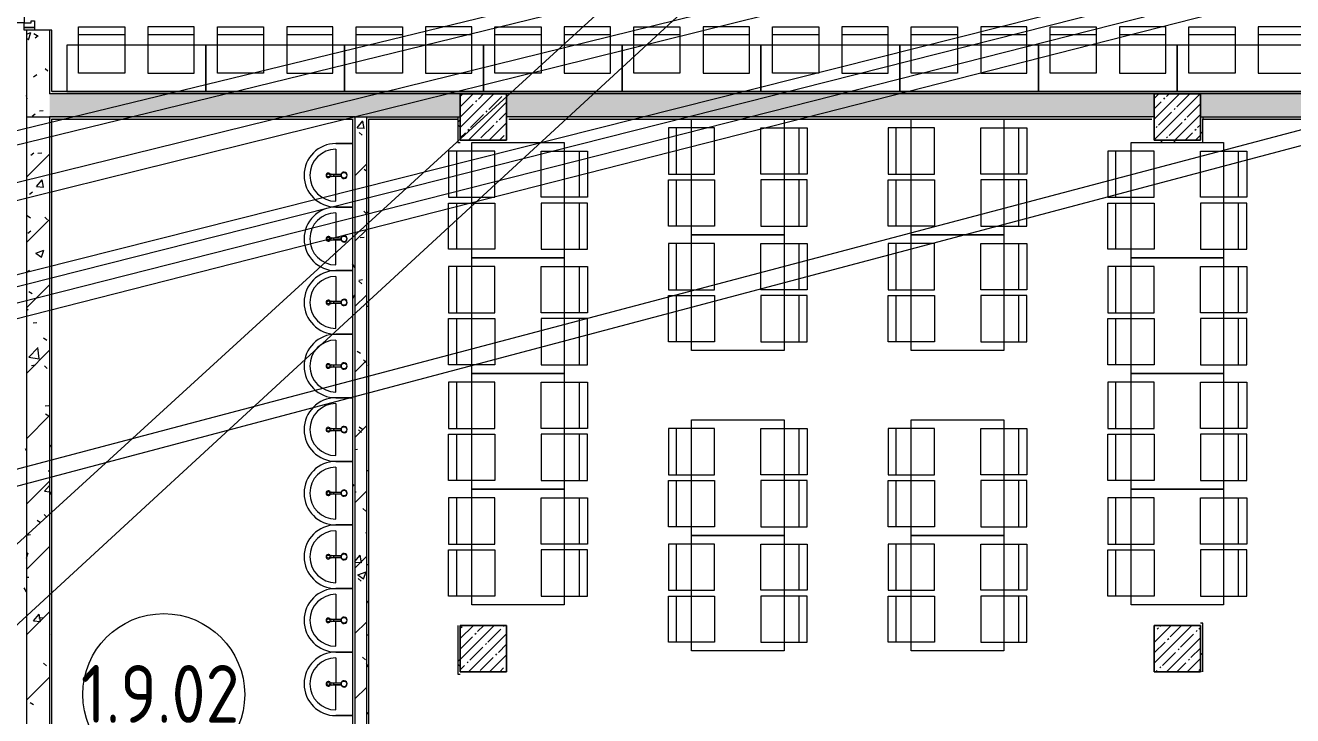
# Model space of a CAD drawing. Header units: millimetres. Extents: x -500089 to 1469082, y -290736 to 166440.
# Drawn here: x 1184494 to 1195451, y -60450 to -54478 of the extents above; entities that cross this region are included whole.
import ezdxf

# ---------------------------------------------------------------- set-up
doc = ezdxf.new("R2010")
doc.units = ezdxf.units.MM
for name, color, linetype, lineweight in [('Двери', 7, 'Continuous', 0), ('Линии', 7, 'Continuous', 0), ('Марки помещений', 7, 'Continuous', 0), ('Несущие колонны', 7, 'Continuous', 0), ('Сантехника', 7, 'Continuous', 0), ('Стены несущие', 7, 'Continuous', 0), ('Стены отделка', 7, 'Continuous', 0), ('Стены штриховка', 7, 'Continuous', 0), ('экспертиза ДУ пояснения', 6, 'Continuous', 0)]:
    doc.layers.add(name, color=color, linetype=linetype, lineweight=lineweight)
doc.styles.add('GOST Common_1', font='', dxfattribs={"width": 0.9, "height": 700})
doc.styles.get('GOST Common_1').set_extended_font_data('GOST Common')
pattern_1 = [(0, (1111853.59, -73570.49), (812.8, 203.2), [67.056, -542.544, 67.056, -542.544, -3251.2]), (0, (1111853.59, -73570.49), (812.8, 203.2), [-1219.2, 67.056, -1152.144, 67.056, -542.544, -1422.4]), (0, (1111853.59, -73570.49), (812.8, 203.2), [-3048, 67.056, -339.344, 67.056, -948.944]), (120, (1112158.39, -73468.89), (-582.37636, 602.30545), [67.056, -542.544, 67.056, -542.544, -3251.2]), (120, (1112158.39, -73468.89), (-582.37636, 602.30545), [-1219.2, 67.056, -1152.144, 67.056, -542.544, -1422.4]), (120, (1112158.39, -73468.89), (-582.37636, 602.30545), [-3048, 67.056, -339.344, 67.056, -948.944]), (240, (1112259.99, -73062.49), (-230.42364, -805.50545), [67.056, -542.544, 67.056, -542.544, -3251.2]), (240, (1112259.99, -73062.49), (-230.42364, -805.50545), [-1219.2, 67.056, -1152.144, 67.056, -542.544, -1422.4]), (240, (1112259.99, -73062.49), (-230.42364, -805.50545), [-3048, 67.056, -339.344, 67.056, -948.944])]
pattern_2 = [(45, (1111853.6, -73570.5), (-282.8427, 282.8427), [])]
pattern_3 = [(50, (1111853.6, -73570.5), (728.7365, -63.7558), [76.2, -838.2]), (355, (1111853.6, -73570.5), (-140.9716, 764.2276), [60.96, -670.56]), (100.451, (1111914.3, -73575.8), (587.77, 700.4668), [64.76, -712.36]), (46.184, (1111853.6, -73367.3), (1084.316, -168.171), [114.3, -1257.3]), (96.636, (1111943.9, -73381.3), (949.61, 989.71), [97.14, -1068.54]), (351.184, (1111853.6, -73367.3), (949.62, 989.701), [91.44, -1005.84]), (21, (1111955.2, -73418.1), (606.458, -409.0606), [76.2, -838.2]), (326, (1111955.2, -73418.1), (247.2083, 736.753), [60.96, -670.56]), (71.451, (1112005.7, -73452.2), (853.6683, 327.6855), [64.76, -712.36]), (37.5, (1111853.59, -73570.5), (12.3547, 338.2201), [33.528, -628.904, 33.528, -647.192, -673.1]), (37.5, (1111853.59, -73570.5), (12.3547, 338.2201), [-1343.152, 33.528, -639.572]), (7.5, (1111853.6, -73570.5), (267.2789, 400.7221), [33.528, -354.584, 33.528, -613.664, -256.54]), (7.5, (1111853.6, -73570.5), (267.2789, 400.7221), [-1035.304, 33.528, -223.012]), (327.5, (1111627.02, -73570.5), (542.3633, -22.91534), [33.528, -220.472, 33.528, -758.952, -1051.56]), (327.5, (1111627.02, -73570.5), (542.3633, -22.91534), [-1046.48, 33.528, -1018.032]), (317.5, (1111525.4, -73570.5), (592.517, 101.7071), [33.528, -296.672, 33.528, -492.76, -746.76]), (317.5, (1111525.4, -73570.5), (592.517, 101.7071), [-856.488, 33.528, -713.232])]
pattern_4 = [(45, (1111853.59, -73570.49), (-89.80256, 89.80256), []), (45, (1111943.39, -73570.49), (-89.80256, 89.80256), [158.75, -31.75, 13.411, -18.339])]
pattern_5 = [(45, (1111853.6, -73570.5), (-212.132, 212.132), []), (135, (1111853.6, -73570.5), (-212.132, -212.132), [])]

# ---------------------------------------------------------------- blocks, each defined once
blk = doc.blocks.new('ASVP_ДверьПротивопожарнаяСтальная_2 полотна - EI30 1320х2000h_полотна_ Г Л _1200 в чистоте_-4225090-З Этаж 01')
at = {"layer": 'Двери', "lineweight": 18}
for p, q in [((660, 1020), (600, 1020)), ((600, 1020), (600, 120)), ((660, 120), (660, 1020)), ((-660, 540), (-600, 540)), ((-660, 120), (-660, 540)), ((-600, 540), (-600, 120)), ((-725, 120), (-700, 120)), ((-725, 30), (-725, 120)), ((-700, 120), (-660, 120)), ((-700, 30), (-700, 120)), ((-700, 120), (-700, 30)), ((-600, 120), (-660, 120)), ((-660, 120), (-660, 60)), ((600, 120), (660, 120)), ((700, 120), (660, 120)), ((660, 120), (660, 60)), ((700, 30), (700, 120)), ((725, 120), (700, 120)), ((700, 120), (700, 30)), ((725, 30), (725, 120)), ((-700, 30), (-725, 30)), ((-644, 30), (-700, 30)), ((-660, 60), (-644, 60)), ((-644, 60), (-644, 30)), ((660, 60), (644, 60)), ((644, 60), (644, 30)), ((644, 30), (700, 30)), ((700, 30), (725, 30))]:
    blk.add_line(p, q, dxfattribs=at)
at = {"layer": 'Двери'}
for centre, radius, start, end in [((660, 120), 900, 90, 180), ((-660, 120), 420, 360, 90)]:
    blk.add_arc(centre, radius, start, end, dxfattribs=at)
blk = doc.blocks.new('ASVP_2D_Раковина - Раковина 550х420-3413900-З Этаж 01')
at = {"layer": 'Сантехника'}
for p, q in [((-119, 171), (-119, 252)), ((-115, 236), (-115, 170)), ((-103, 236), (-115, 236)), ((-103, 170), (-103, 236)), ((-99, 252), (-99, 171)), ((-384, 215), (-384, 70)), ((-384, 70), (-384, 215)), ((-334, 215), (-119, 215)), ((116, 215), (-99, 215)), ((166, 70), (166, 215)), ((166, 215), (166, 70))]:
    blk.add_line(p, q, dxfattribs=at)
for centre, radius in [((-109, 280), 13.3), ((-109, 145), 24.5)]:
    blk.add_circle(centre, radius, dxfattribs=at)
for centre, radius, start, end in [((-109, 215), 275, 360, 180), ((-109, 215), 275, 360, 180), ((-109, 215), 225, 0, 180), ((-109, 280), 20, 284.1438, 255.8562), ((-109, 252), 10, 0, 180), ((-109, 145), 27.5, 102.6043, 77.3977), ((-109, 145), 25.3, 76.2933, 103.7089)]:
    blk.add_arc(centre, radius, start, end, dxfattribs=at)
blk = doc.blocks.new('ADSK_КолоннаЖБ_Прямоугольная - 400x400 мм-3673746-З Этаж 01')
at = {"layer": 'Несущие колонны', "lineweight": 18}
for p, q in [((-200, 200), (200, 200)), ((-200, -200), (-200, 200)), ((200, 200), (200, -200)), ((200, -200), (-200, -200))]:
    blk.add_line(p, q, dxfattribs=at)
blk = doc.blocks.new('ADSK_КолоннаЖБ_Прямоугольная - 400x400 мм-V380-З Этаж 01')
at = {"layer": 'Несущие колонны'}
h = blk.add_hatch(dxfattribs=at)
h.set_pattern_fill('FP_168', color=256, style=0, pattern_type=2)
h.set_pattern_definition([(45, (-76600, -13700), (-89.80256, 89.80256), []), (45, (-76510.2, -13700), (-89.80256, 89.80256), [158.75, -31.75, 13.411, -18.339])])
h.paths.add_polyline_path([(200, -200), (200, 200), (-200, 200), (-200, -200)], flags=0)
at = {"layer": 'Несущие колонны', "lineweight": 18}
for p, q in [((-200, -200), (-200, 200)), ((-200, 200), (200, 200)), ((200, 200), (-200, 200)), ((-200, 200), (-200, -200)), ((200, 200), (200, -200)), ((200, -200), (200, 200)), ((200, -200), (-200, -200)), ((-200, -200), (200, -200))]:
    blk.add_line(p, q, dxfattribs=at)
blk = doc.blocks.new('ADSK_КолоннаЖБ_Прямоугольная - 400x400 мм-V381-З Этаж 01')
at = {"layer": 'Несущие колонны'}
h = blk.add_hatch(dxfattribs=at)
h.set_pattern_fill('FP_169', color=256, style=0, pattern_type=2)
h.set_pattern_definition([(45, (-82600, -13700), (-89.80256, 89.80256), []), (45, (-82510.2, -13700), (-89.80256, 89.80256), [158.75, -31.75, 13.411, -18.339])])
h.paths.add_polyline_path([(200, -200), (200, 200), (-200, 200), (-200, -200)], flags=0)
at = {"layer": 'Несущие колонны', "lineweight": 18}
for p, q in [((-200, -200), (-200, 200)), ((-200, 200), (200, 200)), ((200, 200), (-200, 200)), ((-200, 200), (-200, -200)), ((200, 200), (200, -200)), ((200, -200), (200, 200)), ((200, -200), (-200, -200)), ((-200, -200), (200, -200))]:
    blk.add_line(p, q, dxfattribs=at)
blk = doc.blocks.new('ASVP_Марка_Помещение_ОдноЗначение - Номер-684784-З Этаж 01')
at = {"layer": 'Марки помещений'}
blk.add_circle((0, 0), 3.5, dxfattribs=at)

msp = doc.modelspace()

# ---------------------------------------------------------------- hatches: boundary and pattern name
at = {"layer": 'Несущие колонны'}
h = msp.add_hatch(dxfattribs=at)
h.set_pattern_fill('FP_35', color=256, style=0, pattern_type=2)
h.set_pattern_definition(pattern_4)
h.paths.add_polyline_path([(1188253.585, -55470.488), (1188653.585, -55470.488), (1188653.585, -55070.488), (1188253.585, -55070.488), (1188253.585, -55290.488)], flags=0)
h = msp.add_hatch(dxfattribs=at)
h.set_pattern_fill('FP_35', color=256, style=0, pattern_type=2)
h.set_pattern_definition(pattern_4)
h.paths.add_polyline_path([(1194653.585, -55470.488), (1194653.585, -55070.488), (1194253.585, -55070.488), (1194253.585, -55470.488)], flags=0)
at = {"layer": 'Стены штриховка'}
h = msp.add_hatch(dxfattribs=at)
h.set_pattern_fill('FP_31', color=256, style=0, pattern_type=2)
h.set_pattern_definition(pattern_3)
h.paths.add_polyline_path([(1184703.585, -55270.488), (1184703.585, -54520.488), (1184503.585, -54520.488), (1184503.585, -55270.488)], flags=0)
h = msp.add_hatch(dxfattribs=at)
h.set_pattern_fill('FP_31', color=256, style=0, pattern_type=2)
h.set_pattern_definition(pattern_3)
h.paths.add_polyline_path([(1212723.585, -55270.488), (1217243.586, -55270.488), (1217243.586, -55070.488), (1212703.585, -55070.488), (1212703.585, -55270.488)], flags=0)
h.paths.add_polyline_path([(1221713.586, -55270.488), (1221913.586, -55270.488), (1221913.586, -55070.488), (1221593.586, -55070.488), (1221593.586, -55270.488)], flags=0)
h.paths.add_polyline_path([(1219066.31, -55270.488), (1220143.586, -55270.488), (1220143.586, -55070.488), (1218143.586, -55070.488), (1218143.586, -55270.488)], flags=0)
h.paths.add_polyline_path([(1205722.73, -55270.488), (1206253.585, -55270.488), (1206253.585, -55070.488), (1200653.585, -55070.488), (1200653.585, -55270.488), (1201274.871, -55270.488)], flags=0)
h.paths.add_polyline_path([(1194253.585, -55270.488), (1194253.585, -55070.488), (1188653.585, -55072.754), (1188653.585, -55270.488), (1194233.585, -55270.488)], flags=0)
h.paths.add_polyline_path([(1206673.585, -55270.488), (1212303.585, -55270.084), (1212303.585, -55070.488), (1206653.585, -55070.488), (1206653.585, -55270.488)], flags=0)
h.paths.add_polyline_path([(1184703.585, -55270.488), (1188253.585, -55269.968), (1188253.585, -55070.488), (1184703.585, -55070.488)], flags=0)
h.paths.add_polyline_path([(1197910.422, -55270.488), (1200253.585, -55270.488), (1200253.585, -55070.488), (1194653.585, -55071.327), (1194653.585, -55270.488), (1196827.011, -55270.488)], flags=0)
h = msp.add_hatch(dxfattribs=at)
h.set_pattern_fill('FP_174', color=256, style=0, pattern_type=2)
h.set_pattern_definition(pattern_1)
h.paths.add_polyline_path([(1217253.586, -55070.488), (1220143.586, -55070.488), (1220143.586, -55050.488), (1216553.586, -55050.488), (1216553.586, -55070.488), (1217243.586, -55070.488)], flags=0)
h.paths.add_polyline_path([(1221913.586, -55070.488), (1221933.586, -55070.488), (1221933.586, -55050.488), (1221593.586, -55050.488), (1221593.586, -55070.488), (1221713.586, -55070.488)], flags=0)
h.paths.add_polyline_path([(1216353.586, -55070.488), (1216353.586, -55050.488), (1184723.585, -55050.488), (1184723.585, -55070.488), (1216333.586, -55070.488)], flags=0)
h = msp.add_hatch(dxfattribs=at)
h.set_pattern_fill('FP_174', color=256, style=0, pattern_type=2)
h.set_pattern_definition(pattern_1)
h.paths.add_polyline_path([(1184503.585, -64820.488), (1184503.585, -55290.488), (1184483.585, -55290.488), (1184483.585, -64820.488)], flags=0)
h = msp.add_hatch(dxfattribs=at)
h.set_pattern_fill('FP_201', color=256, style=0, pattern_type=2)
h.set_pattern_definition(pattern_2)
h.paths.add_polyline_path([(1184703.585, -66470.488), (1184703.585, -66270.488), (1184503.585, -66270.488), (1184503.585, -66470.488)], flags=0)
h.paths.add_polyline_path([(1184503.585, -64820.488), (1184703.585, -64820.488), (1184703.585, -55270.488), (1184503.585, -55270.488), (1184503.585, -64688.555)], flags=0)
h = msp.add_hatch(dxfattribs=at)
h.set_pattern_fill('FP_31', color=256, style=0, pattern_type=2)
h.set_pattern_definition(pattern_3)
h.paths.add_polyline_path([(1184703.585, -66470.488), (1184703.585, -66270.488), (1184503.585, -66270.488), (1184503.585, -66470.488)], flags=0)
h.paths.add_polyline_path([(1184503.585, -64820.488), (1184703.585, -64820.488), (1184703.585, -55270.488), (1184503.585, -55270.488), (1184503.585, -64688.555)], flags=0)
h = msp.add_hatch(dxfattribs=at)
h.set_pattern_fill('FP_174', color=256, style=0, pattern_type=2)
h.set_pattern_definition(pattern_1)
h.paths.add_polyline_path([(1216842.38, -55290.488), (1220143.586, -55290.488), (1220143.586, -55270.488), (1212723.585, -55270.488), (1212725.585, -55290.488), (1216353.586, -55290.488)], flags=0)
h.paths.add_polyline_path([(1221713.586, -55290.488), (1221713.586, -55270.488), (1221593.586, -55270.488), (1221593.586, -55290.488), (1221693.586, -55290.488)], flags=0)
h.paths.add_polyline_path([(1206673.585, -55290.488), (1210273.586, -55290.488), (1210271.545, -55270.488), (1206673.585, -55270.488)], flags=0)
h.paths.add_polyline_path([(1205722.73, -55290.488), (1206233.585, -55290.488), (1206233.585, -55270.488), (1200673.585, -55270.488), (1200673.585, -55290.488), (1201274.871, -55290.488)], flags=0)
h.paths.add_polyline_path([(1211060.586, -55290.488), (1211173.586, -55290.488), (1211173.586, -55270.488), (1210373.586, -55270.488), (1210373.586, -55290.488), (1210393.586, -55290.488)], flags=0)
h.paths.add_polyline_path([(1211273.586, -55290.488), (1212283.585, -55290.488), (1212283.585, -55270.488), (1211273.586, -55270.488)], flags=0)
h.paths.add_polyline_path([(1194673.585, -55290.488), (1200233.585, -55290.488), (1200233.585, -55270.488), (1194673.585, -55270.488)], flags=0)
h.paths.add_polyline_path([(1194233.585, -55290.488), (1194233.585, -55270.488), (1188673.585, -55270.488), (1188675.585, -55290.488), (1192379.151, -55290.488)], flags=0)
h.paths.add_polyline_path([(1188233.585, -55290.488), (1188233.585, -55270.488), (1187443.585, -55270.488), (1187443.585, -55290.488), (1187931.291, -55290.488)], flags=0)
h.paths.add_polyline_path([(1187323.585, -55290.488), (1187343.585, -55290.488), (1187343.585, -55270.488), (1184703.585, -55270.488), (1184703.585, -55290.488), (1185707.361, -55290.488)], flags=0)
h = msp.add_hatch(dxfattribs=at)
h.set_pattern_fill('FP_174', color=256, style=0, pattern_type=2)
h.set_pattern_definition(pattern_1)
h.paths.add_polyline_path([(1184723.585, -66490.488), (1184723.585, -66470.488), (1184703.585, -66470.488), (1184703.585, -66490.488)], flags=0)
h.paths.add_polyline_path([(1184723.585, -66370.488), (1184723.585, -66270.488), (1184703.585, -66270.488), (1184703.585, -66370.488)], flags=0)
h.paths.add_polyline_path([(1184703.585, -64820.488), (1184723.585, -64820.488), (1184723.585, -55290.488), (1184703.585, -55290.488), (1184703.585, -64693.037)], flags=0)
h = msp.add_hatch(dxfattribs=at)
h.set_pattern_fill('FP_174', color=256, style=0, pattern_type=2)
h.set_pattern_definition(pattern_1)
h.paths.add_polyline_path([(1187323.585, -66370.488), (1187343.585, -66370.488), (1187343.585, -66270.488), (1187323.585, -66270.488), (1187323.585, -66350.488)], flags=0)
h.paths.add_polyline_path([(1187343.585, -64820.488), (1187343.585, -55290.488), (1187323.585, -55290.488), (1187323.585, -64820.488)], flags=0)
h = msp.add_hatch(dxfattribs=at)
h.set_pattern_fill('FP_201', color=256, style=0, pattern_type=2)
h.set_pattern_definition(pattern_2)
h.paths.add_polyline_path([(1187343.585, -66470.488), (1187443.585, -66470.488), (1187443.585, -66270.488), (1187343.585, -66270.488), (1187343.585, -66370.488)], flags=0)
h.paths.add_polyline_path([(1187443.585, -64820.488), (1187443.585, -55270.488), (1187343.585, -55270.488), (1187343.585, -64820.488), (1187413.585, -64820.488)], flags=0)
h = msp.add_hatch(dxfattribs=at)
h.set_pattern_fill('FP_31', color=256, style=0, pattern_type=2)
h.set_pattern_definition(pattern_3)
h.paths.add_polyline_path([(1187343.585, -66470.488), (1187443.585, -66470.488), (1187443.585, -66270.488), (1187343.585, -66270.488), (1187343.585, -66370.488)], flags=0)
h.paths.add_polyline_path([(1187443.585, -64820.488), (1187443.585, -55270.488), (1187343.585, -55270.488), (1187343.585, -64820.488), (1187413.585, -64820.488)], flags=0)
h = msp.add_hatch(dxfattribs=at)
h.set_pattern_fill('FP_174', color=256, style=0, pattern_type=2)
h.set_pattern_definition(pattern_1)
h.paths.add_polyline_path([(1187463.585, -66490.488), (1187463.585, -66270.488), (1187443.585, -66270.488), (1187443.585, -66490.488)], flags=0)
h.paths.add_polyline_path([(1187443.585, -64820.488), (1187463.585, -64820.488), (1187463.585, -55290.488), (1187443.585, -55290.488), (1187443.585, -64754.437)], flags=0)
h = msp.add_hatch(dxfattribs=at)
h.set_pattern_fill('FP_202', color=256, style=0, pattern_type=2)
h.set_pattern_definition(pattern_5)
h.paths.add_polyline_path([(1188253.585, -55490.488), (1188253.585, -55270.488), (1188233.585, -55270.488), (1188233.585, -55490.488)], flags=0)
h = msp.add_hatch(dxfattribs=at)
h.set_pattern_fill('FP_202', color=256, style=0, pattern_type=2)
h.set_pattern_definition(pattern_5)
h.paths.add_polyline_path([(1194653.585, -55470.488), (1194673.585, -55469.488), (1194673.585, -55270.488), (1194653.585, -55270.488), (1194653.585, -55290.488)], flags=0)
h = msp.add_hatch(dxfattribs=at)
h.set_pattern_fill('FP_202', color=256, style=0, pattern_type=2)
h.set_pattern_definition(pattern_5)
h.paths.add_polyline_path([(1194653.585, -55490.488), (1194673.585, -55490.488), (1194673.585, -55470.488), (1194253.585, -55470.488), (1194253.585, -55490.488)], flags=0)
h = msp.add_hatch(dxfattribs=at)
h.set_pattern_fill('FP_202', color=256, style=0, pattern_type=2)
h.set_pattern_definition(pattern_5)
h.paths.add_polyline_path([(1188233.585, -60090.488), (1188253.585, -60090.488), (1188253.585, -59670.488), (1188233.585, -59670.488)], flags=0)
h = msp.add_hatch(dxfattribs=at)
h.set_pattern_fill('FP_202', color=256, style=0, pattern_type=2)
h.set_pattern_definition(pattern_5)
h.paths.add_polyline_path([(1194653.585, -60070.488), (1194673.585, -60070.488), (1194673.585, -59650.488), (1194653.585, -59650.488), (1194653.585, -59670.488)], flags=0)

# ---------------------------------------------------------------- linework, layer by layer
at = {"layer": 'Линии'}
for p, q in [((1184953.585, -54490.488), (1185353.585, -54490.488)), ((1184953.585, -54890.488), (1184953.585, -54490.488)), ((1185353.585, -54560.028), (1184953.585, -54560.028)), ((1185353.585, -54490.488), (1185353.585, -54890.488)), ((1185553.585, -54490.488), (1185553.585, -54890.488)), ((1185953.585, -54490.488), (1185553.585, -54490.488)), ((1185953.585, -54560.028), (1185553.585, -54560.028)), ((1185953.585, -54890.488), (1185953.585, -54490.488)), ((1186153.585, -54490.488), (1186553.585, -54490.488)), ((1186153.585, -54890.488), (1186153.585, -54490.488)), ((1186553.585, -54560.028), (1186153.585, -54560.028)), ((1186553.585, -54490.488), (1186553.585, -54890.488)), ((1186753.585, -54490.488), (1186753.585, -54890.488)), ((1187153.585, -54490.488), (1186753.585, -54490.488)), ((1187153.585, -54560.028), (1186753.585, -54560.028)), ((1187153.585, -54890.488), (1187153.585, -54490.488)), ((1187353.585, -54490.488), (1187753.585, -54490.488)), ((1187353.585, -54890.488), (1187353.585, -54490.488)), ((1187753.585, -54560.028), (1187353.585, -54560.028)), ((1187753.585, -54490.488), (1187753.585, -54890.488)), ((1187953.585, -54490.488), (1187953.585, -54890.488)), ((1188353.585, -54490.488), (1187953.585, -54490.488)), ((1188353.585, -54560.028), (1187953.585, -54560.028)), ((1188353.585, -54890.488), (1188353.585, -54490.488)), ((1188553.585, -54490.488), (1188953.585, -54490.488)), ((1188553.585, -54890.488), (1188553.585, -54490.488)), ((1188953.585, -54560.028), (1188553.585, -54560.028)), ((1188953.585, -54490.488), (1188953.585, -54890.488)), ((1189153.585, -54490.488), (1189153.585, -54890.488)), ((1189553.585, -54490.488), (1189153.585, -54490.488)), ((1189553.585, -54560.028), (1189153.585, -54560.028)), ((1189553.585, -54890.488), (1189553.585, -54490.488)), ((1189753.585, -54490.488), (1190153.585, -54490.488)), ((1189753.585, -54890.488), (1189753.585, -54490.488)), ((1190153.585, -54560.028), (1189753.585, -54560.028)), ((1190153.585, -54490.488), (1190153.585, -54890.488)), ((1190353.585, -54490.488), (1190353.585, -54890.488)), ((1190753.585, -54490.488), (1190353.585, -54490.488)), ((1190753.585, -54560.028), (1190353.585, -54560.028)), ((1190753.585, -54890.488), (1190753.585, -54490.488)), ((1190953.585, -54490.488), (1191353.585, -54490.488)), ((1190953.585, -54890.488), (1190953.585, -54490.488)), ((1191353.585, -54560.028), (1190953.585, -54560.028)), ((1191353.585, -54490.488), (1191353.585, -54890.488)), ((1191553.585, -54490.488), (1191553.585, -54890.488)), ((1191953.585, -54490.488), (1191553.585, -54490.488)), ((1191953.585, -54560.028), (1191553.585, -54560.028)), ((1191953.585, -54890.488), (1191953.585, -54490.488)), ((1192153.585, -54490.488), (1192553.585, -54490.488)), ((1192153.585, -54890.488), (1192153.585, -54490.488)), ((1192553.585, -54560.028), (1192153.585, -54560.028)), ((1192553.585, -54490.488), (1192553.585, -54890.488)), ((1192753.585, -54490.488), (1192753.585, -54890.488)), ((1193153.585, -54490.488), (1192753.585, -54490.488)), ((1193153.585, -54560.028), (1192753.585, -54560.028)), ((1193153.585, -54890.488), (1193153.585, -54490.488)), ((1193353.585, -54490.488), (1193753.585, -54490.488)), ((1193353.585, -54890.488), (1193353.585, -54490.488)), ((1193753.585, -54560.028), (1193353.585, -54560.028)), ((1193753.585, -54490.488), (1193753.585, -54890.488)), ((1193953.585, -54490.488), (1193953.585, -54890.488)), ((1194353.585, -54490.488), (1193953.585, -54490.488)), ((1194353.585, -54560.028), (1193953.585, -54560.028)), ((1194353.585, -54890.488), (1194353.585, -54490.488)), ((1194553.585, -54490.488), (1194953.585, -54490.488)), ((1194553.585, -54890.488), (1194553.585, -54490.488)), ((1194953.585, -54560.028), (1194553.585, -54560.028)), ((1194953.585, -54490.488), (1194953.585, -54890.488)), ((1195153.585, -54490.488), (1195153.585, -54890.488)), ((1195553.585, -54490.488), (1195153.585, -54490.488)), ((1195553.585, -54560.028), (1195153.585, -54560.028)), ((1184853.585, -54650.488), (1184853.585, -55050.488)), ((1186053.585, -54650.488), (1184853.585, -54650.488)), ((1186053.585, -54650.488), (1186053.585, -55050.488)), ((1187253.585, -54650.488), (1186053.585, -54650.488)), ((1186053.585, -55050.488), (1186053.585, -54650.488)), ((1187253.585, -54650.488), (1187253.585, -55050.488)), ((1188453.585, -54650.488), (1187253.585, -54650.488)), ((1187253.585, -55050.488), (1187253.585, -54650.488)), ((1188453.585, -54650.488), (1188453.585, -55050.488)), ((1189653.585, -54650.488), (1188453.585, -54650.488)), ((1188453.585, -55050.488), (1188453.585, -54650.488)), ((1189653.585, -54650.488), (1189653.585, -55050.488)), ((1190853.585, -54650.488), (1189653.585, -54650.488)), ((1189653.585, -55050.488), (1189653.585, -54650.488)), ((1190853.585, -55050.488), (1190853.585, -54650.488)), ((1190853.585, -54650.488), (1190853.585, -55050.488)), ((1192053.585, -54650.488), (1190853.585, -54650.488)), ((1192053.585, -55050.488), (1192053.585, -54650.488)), ((1192053.585, -54650.488), (1192053.585, -55050.488)), ((1193253.585, -54650.488), (1192053.585, -54650.488)), ((1193253.585, -55050.488), (1193253.585, -54650.488)), ((1193253.585, -54650.488), (1193253.585, -55050.488)), ((1194453.585, -54650.488), (1193253.585, -54650.488)), ((1194453.585, -55050.488), (1194453.585, -54650.488)), ((1194453.585, -54650.488), (1194453.585, -55050.488)), ((1195653.585, -54650.488), (1194453.585, -54650.488)), ((1185353.585, -54890.488), (1184953.585, -54890.488)), ((1185553.585, -54890.488), (1185953.585, -54890.488)), ((1186553.585, -54890.488), (1186153.585, -54890.488)), ((1186753.585, -54890.488), (1187153.585, -54890.488)), ((1187753.585, -54890.488), (1187353.585, -54890.488)), ((1187953.585, -54890.488), (1188353.585, -54890.488)), ((1188953.585, -54890.488), (1188553.585, -54890.488)), ((1189153.585, -54890.488), (1189553.585, -54890.488)), ((1190153.585, -54890.488), (1189753.585, -54890.488)), ((1190353.585, -54890.488), (1190753.585, -54890.488)), ((1191353.585, -54890.488), (1190953.585, -54890.488)), ((1191553.585, -54890.488), (1191953.585, -54890.488)), ((1192553.585, -54890.488), (1192153.585, -54890.488)), ((1192753.585, -54890.488), (1193153.585, -54890.488)), ((1193753.585, -54890.488), (1193353.585, -54890.488)), ((1193953.585, -54890.488), (1194353.585, -54890.488)), ((1194953.585, -54890.488), (1194553.585, -54890.488)), ((1195153.585, -54890.488), (1195553.585, -54890.488)), ((1184853.585, -55050.488), (1186053.585, -55050.488)), ((1186053.585, -55050.488), (1187253.585, -55050.488)), ((1187253.585, -55050.488), (1188453.585, -55050.488)), ((1188453.585, -55050.488), (1189653.585, -55050.488)), ((1189653.585, -55050.488), (1190853.585, -55050.488)), ((1190853.585, -55050.488), (1192053.585, -55050.488)), ((1192053.585, -55050.488), (1193253.585, -55050.488)), ((1193253.585, -55050.488), (1194453.585, -55050.488)), ((1194453.585, -55050.488), (1195653.585, -55050.488)), ((1190253.585, -55290.488), (1191053.585, -55290.488)), ((1190253.585, -56290.488), (1190253.585, -55290.488)), ((1191053.585, -55290.488), (1191053.585, -56290.488)), ((1192153.585, -55290.488), (1192953.585, -55290.488)), ((1192153.585, -56290.488), (1192153.585, -55290.488)), ((1192953.585, -55290.488), (1192953.585, -56290.488)), ((1190053.585, -55365.488), (1190053.585, -55765.488)), ((1190453.585, -55365.488), (1190053.585, -55365.488)), ((1190123.126, -55765.488), (1190123.126, -55365.488)), ((1190453.585, -55765.488), (1190453.585, -55365.488)), ((1190853.585, -55365.488), (1191253.585, -55365.488)), ((1190853.585, -55765.488), (1190853.585, -55365.488)), ((1191184.045, -55765.488), (1191184.045, -55365.488)), ((1191253.585, -55365.488), (1191253.585, -55765.488)), ((1191953.585, -55365.488), (1191953.585, -55765.488)), ((1192353.585, -55365.488), (1191953.585, -55365.488)), ((1192023.126, -55765.488), (1192023.126, -55365.488)), ((1192353.585, -55765.488), (1192353.585, -55365.488)), ((1192753.585, -55365.488), (1193153.585, -55365.488)), ((1192753.585, -55765.488), (1192753.585, -55365.488)), ((1193084.045, -55765.488), (1193084.045, -55365.488)), ((1193153.585, -55365.488), (1193153.585, -55765.488)), ((1188353.585, -55490.488), (1189153.585, -55490.488)), ((1188353.585, -56490.488), (1188353.585, -55490.488)), ((1189153.585, -55490.488), (1189153.585, -56490.488)), ((1194053.585, -55490.488), (1194853.585, -55490.488)), ((1194053.585, -56490.488), (1194053.585, -55490.488)), ((1194853.585, -55490.488), (1194853.585, -56490.488)), ((1188153.585, -55565.488), (1188153.585, -55965.488)), ((1188553.585, -55565.488), (1188153.585, -55565.488)), ((1188223.126, -55965.488), (1188223.126, -55565.488)), ((1188553.585, -55965.488), (1188553.585, -55565.488)), ((1188953.585, -55565.488), (1189353.585, -55565.488)), ((1188953.585, -55965.488), (1188953.585, -55565.488)), ((1189284.045, -55965.488), (1189284.045, -55565.488)), ((1189353.585, -55565.488), (1189353.585, -55965.488)), ((1193853.585, -55565.488), (1193853.585, -55965.488)), ((1194253.585, -55565.488), (1193853.585, -55565.488)), ((1193923.126, -55965.488), (1193923.126, -55565.488)), ((1194253.585, -55965.488), (1194253.585, -55565.488)), ((1194653.585, -55565.488), (1195053.585, -55565.488)), ((1194653.585, -55965.488), (1194653.585, -55565.488)), ((1194984.045, -55965.488), (1194984.045, -55565.488)), ((1195053.585, -55565.488), (1195053.585, -55965.488)), ((1190053.585, -55765.488), (1190453.585, -55765.488)), ((1191253.585, -55765.488), (1190853.585, -55765.488)), ((1191953.585, -55765.488), (1192353.585, -55765.488)), ((1193153.585, -55765.488), (1192753.585, -55765.488)), ((1190053.585, -55815.488), (1190453.585, -55815.488)), ((1190053.585, -56215.488), (1190053.585, -55815.488)), ((1190123.126, -56215.488), (1190123.126, -55815.488)), ((1190453.585, -55815.488), (1190453.585, -56215.488)), ((1190853.585, -55815.488), (1190853.585, -56215.488)), ((1191253.585, -55815.488), (1190853.585, -55815.488)), ((1191184.045, -56215.488), (1191184.045, -55815.488)), ((1191253.585, -56215.488), (1191253.585, -55815.488)), ((1191953.585, -55815.488), (1192353.585, -55815.488)), ((1191953.585, -56215.488), (1191953.585, -55815.488)), ((1192023.126, -56215.488), (1192023.126, -55815.488)), ((1192353.585, -55815.488), (1192353.585, -56215.488)), ((1192753.585, -55815.488), (1192753.585, -56215.488)), ((1193153.585, -55815.488), (1192753.585, -55815.488)), ((1193084.045, -56215.488), (1193084.045, -55815.488)), ((1193153.585, -56215.488), (1193153.585, -55815.488)), ((1188153.585, -55965.488), (1188553.585, -55965.488)), ((1189353.585, -55965.488), (1188953.585, -55965.488)), ((1193853.585, -55965.488), (1194253.585, -55965.488)), ((1195053.585, -55965.488), (1194653.585, -55965.488)), ((1188153.585, -56015.488), (1188553.585, -56015.488)), ((1188153.585, -56415.488), (1188153.585, -56015.488)), ((1188223.126, -56415.488), (1188223.126, -56015.488)), ((1188553.585, -56015.488), (1188553.585, -56415.488)), ((1188953.585, -56015.488), (1188953.585, -56415.488)), ((1189353.585, -56015.488), (1188953.585, -56015.488)), ((1189284.045, -56415.488), (1189284.045, -56015.488)), ((1189353.585, -56415.488), (1189353.585, -56015.488)), ((1193853.585, -56015.488), (1194253.585, -56015.488)), ((1193853.585, -56415.488), (1193853.585, -56015.488)), ((1193923.126, -56415.488), (1193923.126, -56015.488)), ((1194253.585, -56015.488), (1194253.585, -56415.488)), ((1194653.585, -56015.488), (1194653.585, -56415.488)), ((1195053.585, -56015.488), (1194653.585, -56015.488)), ((1194984.045, -56415.488), (1194984.045, -56015.488)), ((1195053.585, -56415.488), (1195053.585, -56015.488)), ((1190453.585, -56215.488), (1190053.585, -56215.488)), ((1191053.585, -56290.488), (1190253.585, -56290.488)), ((1190253.585, -56290.488), (1191053.585, -56290.488)), ((1190253.585, -57290.488), (1190253.585, -56290.488)), ((1190853.585, -56215.488), (1191253.585, -56215.488)), ((1191053.585, -56290.488), (1191053.585, -57290.488)), ((1192353.585, -56215.488), (1191953.585, -56215.488)), ((1192953.585, -56290.488), (1192153.585, -56290.488)), ((1192153.585, -56290.488), (1192953.585, -56290.488)), ((1192153.585, -57290.488), (1192153.585, -56290.488)), ((1192753.585, -56215.488), (1193153.585, -56215.488)), ((1192953.585, -56290.488), (1192953.585, -57290.488)), ((1188553.585, -56415.488), (1188153.585, -56415.488)), ((1188953.585, -56415.488), (1189353.585, -56415.488)), ((1190053.585, -56365.488), (1190053.585, -56765.488)), ((1190453.585, -56365.488), (1190053.585, -56365.488)), ((1190123.126, -56765.488), (1190123.126, -56365.488)), ((1190453.585, -56765.488), (1190453.585, -56365.488)), ((1190853.585, -56365.488), (1191253.585, -56365.488)), ((1190853.585, -56765.488), (1190853.585, -56365.488)), ((1191184.045, -56765.488), (1191184.045, -56365.488)), ((1191253.585, -56365.488), (1191253.585, -56765.488)), ((1191953.585, -56365.488), (1191953.585, -56765.488)), ((1192353.585, -56365.488), (1191953.585, -56365.488)), ((1192023.126, -56765.488), (1192023.126, -56365.488)), ((1192353.585, -56765.488), (1192353.585, -56365.488)), ((1192753.585, -56365.488), (1193153.585, -56365.488)), ((1192753.585, -56765.488), (1192753.585, -56365.488)), ((1193084.045, -56765.488), (1193084.045, -56365.488)), ((1193153.585, -56365.488), (1193153.585, -56765.488)), ((1194253.585, -56415.488), (1193853.585, -56415.488)), ((1194653.585, -56415.488), (1195053.585, -56415.488)), ((1189153.585, -56490.488), (1188353.585, -56490.488)), ((1188353.585, -56490.488), (1189153.585, -56490.488)), ((1188353.585, -57490.488), (1188353.585, -56490.488)), ((1189153.585, -56490.488), (1189153.585, -57490.488)), ((1194853.585, -56490.488), (1194053.585, -56490.488)), ((1194053.585, -56490.488), (1194853.585, -56490.488)), ((1194053.585, -57490.488), (1194053.585, -56490.488)), ((1194853.585, -56490.488), (1194853.585, -57490.488)), ((1188153.585, -56565.488), (1188153.585, -56965.488)), ((1188553.585, -56565.488), (1188153.585, -56565.488)), ((1188223.126, -56965.488), (1188223.126, -56565.488)), ((1188553.585, -56965.488), (1188553.585, -56565.488)), ((1188953.585, -56565.488), (1189353.585, -56565.488)), ((1188953.585, -56965.488), (1188953.585, -56565.488)), ((1189284.045, -56965.488), (1189284.045, -56565.488)), ((1189353.585, -56565.488), (1189353.585, -56965.488)), ((1193853.585, -56565.488), (1193853.585, -56965.488)), ((1194253.585, -56565.488), (1193853.585, -56565.488)), ((1193923.126, -56965.488), (1193923.126, -56565.488)), ((1194253.585, -56965.488), (1194253.585, -56565.488)), ((1194653.585, -56565.488), (1195053.585, -56565.488)), ((1194653.585, -56965.488), (1194653.585, -56565.488)), ((1194984.045, -56965.488), (1194984.045, -56565.488)), ((1195053.585, -56565.488), (1195053.585, -56965.488)), ((1190053.585, -56765.488), (1190453.585, -56765.488)), ((1190053.585, -56815.488), (1190453.585, -56815.488)), ((1190053.585, -57215.488), (1190053.585, -56815.488)), ((1190123.126, -57215.488), (1190123.126, -56815.488)), ((1190453.585, -56815.488), (1190453.585, -57215.488)), ((1191253.585, -56765.488), (1190853.585, -56765.488)), ((1190853.585, -56815.488), (1190853.585, -57215.488)), ((1191253.585, -56815.488), (1190853.585, -56815.488)), ((1191184.045, -57215.488), (1191184.045, -56815.488)), ((1191253.585, -57215.488), (1191253.585, -56815.488)), ((1191953.585, -56765.488), (1192353.585, -56765.488)), ((1191953.585, -56815.488), (1192353.585, -56815.488)), ((1191953.585, -57215.488), (1191953.585, -56815.488)), ((1192023.126, -57215.488), (1192023.126, -56815.488)), ((1192353.585, -56815.488), (1192353.585, -57215.488)), ((1193153.585, -56765.488), (1192753.585, -56765.488)), ((1192753.585, -56815.488), (1192753.585, -57215.488)), ((1193153.585, -56815.488), (1192753.585, -56815.488)), ((1193084.045, -57215.488), (1193084.045, -56815.488)), ((1193153.585, -57215.488), (1193153.585, -56815.488)), ((1188153.585, -56965.488), (1188553.585, -56965.488)), ((1189353.585, -56965.488), (1188953.585, -56965.488)), ((1193853.585, -56965.488), (1194253.585, -56965.488)), ((1195053.585, -56965.488), (1194653.585, -56965.488)), ((1188153.585, -57015.488), (1188553.585, -57015.488)), ((1188153.585, -57415.488), (1188153.585, -57015.488)), ((1188223.126, -57415.488), (1188223.126, -57015.488)), ((1188553.585, -57015.488), (1188553.585, -57415.488)), ((1188953.585, -57015.488), (1188953.585, -57415.488)), ((1189353.585, -57015.488), (1188953.585, -57015.488)), ((1189284.045, -57415.488), (1189284.045, -57015.488)), ((1189353.585, -57415.488), (1189353.585, -57015.488)), ((1193853.585, -57015.488), (1194253.585, -57015.488)), ((1193853.585, -57415.488), (1193853.585, -57015.488)), ((1193923.126, -57415.488), (1193923.126, -57015.488)), ((1194253.585, -57015.488), (1194253.585, -57415.488)), ((1194653.585, -57015.488), (1194653.585, -57415.488)), ((1195053.585, -57015.488), (1194653.585, -57015.488)), ((1194984.045, -57415.488), (1194984.045, -57015.488)), ((1195053.585, -57415.488), (1195053.585, -57015.488)), ((1190453.585, -57215.488), (1190053.585, -57215.488)), ((1191053.585, -57290.488), (1190253.585, -57290.488)), ((1190853.585, -57215.488), (1191253.585, -57215.488)), ((1192353.585, -57215.488), (1191953.585, -57215.488)), ((1192953.585, -57290.488), (1192153.585, -57290.488)), ((1192753.585, -57215.488), (1193153.585, -57215.488)), ((1188553.585, -57415.488), (1188153.585, -57415.488)), ((1188953.585, -57415.488), (1189353.585, -57415.488)), ((1194253.585, -57415.488), (1193853.585, -57415.488)), ((1194653.585, -57415.488), (1195053.585, -57415.488)), ((1189153.585, -57490.488), (1188353.585, -57490.488)), ((1188353.585, -57490.488), (1189153.585, -57490.488)), ((1188353.585, -58490.488), (1188353.585, -57490.488)), ((1189153.585, -57490.488), (1189153.585, -58490.488)), ((1194853.585, -57490.488), (1194053.585, -57490.488)), ((1194053.585, -57490.488), (1194853.585, -57490.488)), ((1194053.585, -58490.488), (1194053.585, -57490.488)), ((1194853.585, -57490.488), (1194853.585, -58490.488)), ((1188153.585, -57565.488), (1188153.585, -57965.488)), ((1188553.585, -57565.488), (1188153.585, -57565.488)), ((1188223.126, -57965.488), (1188223.126, -57565.488)), ((1188553.585, -57965.488), (1188553.585, -57565.488)), ((1188953.585, -57565.488), (1189353.585, -57565.488)), ((1188953.585, -57965.488), (1188953.585, -57565.488)), ((1189284.045, -57965.488), (1189284.045, -57565.488)), ((1189353.585, -57565.488), (1189353.585, -57965.488)), ((1193853.585, -57565.488), (1193853.585, -57965.488)), ((1194253.585, -57565.488), (1193853.585, -57565.488)), ((1193923.126, -57965.488), (1193923.126, -57565.488)), ((1194253.585, -57965.488), (1194253.585, -57565.488)), ((1194653.585, -57565.488), (1195053.585, -57565.488)), ((1194653.585, -57965.488), (1194653.585, -57565.488)), ((1194984.045, -57965.488), (1194984.045, -57565.488)), ((1195053.585, -57565.488), (1195053.585, -57965.488)), ((1190253.585, -57890.488), (1191053.585, -57890.488)), ((1190253.585, -58890.488), (1190253.585, -57890.488)), ((1191053.585, -57890.488), (1191053.585, -58890.488)), ((1192153.585, -57890.488), (1192953.585, -57890.488)), ((1192153.585, -58890.488), (1192153.585, -57890.488)), ((1192953.585, -57890.488), (1192953.585, -58890.488)), ((1188153.585, -57965.488), (1188553.585, -57965.488)), ((1188153.585, -58015.488), (1188553.585, -58015.488)), ((1188153.585, -58415.488), (1188153.585, -58015.488)), ((1188223.126, -58415.488), (1188223.126, -58015.488)), ((1188553.585, -58015.488), (1188553.585, -58415.488)), ((1189353.585, -57965.488), (1188953.585, -57965.488)), ((1188953.585, -58015.488), (1188953.585, -58415.488)), ((1189353.585, -58015.488), (1188953.585, -58015.488)), ((1189284.045, -58415.488), (1189284.045, -58015.488)), ((1189353.585, -58415.488), (1189353.585, -58015.488)), ((1190053.585, -57965.488), (1190053.585, -58365.488)), ((1190453.585, -57965.488), (1190053.585, -57965.488)), ((1190123.126, -58365.488), (1190123.126, -57965.488)), ((1190453.585, -58365.488), (1190453.585, -57965.488)), ((1190853.585, -57965.488), (1191253.585, -57965.488)), ((1190853.585, -58365.488), (1190853.585, -57965.488)), ((1191184.045, -58365.488), (1191184.045, -57965.488)), ((1191253.585, -57965.488), (1191253.585, -58365.488)), ((1191953.585, -57965.488), (1191953.585, -58365.488)), ((1192353.585, -57965.488), (1191953.585, -57965.488)), ((1192023.126, -58365.488), (1192023.126, -57965.488)), ((1192353.585, -58365.488), (1192353.585, -57965.488)), ((1192753.585, -57965.488), (1193153.585, -57965.488)), ((1192753.585, -58365.488), (1192753.585, -57965.488)), ((1193084.045, -58365.488), (1193084.045, -57965.488)), ((1193153.585, -57965.488), (1193153.585, -58365.488)), ((1193853.585, -57965.488), (1194253.585, -57965.488)), ((1193853.585, -58015.488), (1194253.585, -58015.488)), ((1193853.585, -58415.488), (1193853.585, -58015.488)), ((1193923.126, -58415.488), (1193923.126, -58015.488)), ((1194253.585, -58015.488), (1194253.585, -58415.488)), ((1195053.585, -57965.488), (1194653.585, -57965.488)), ((1194653.585, -58015.488), (1194653.585, -58415.488)), ((1195053.585, -58015.488), (1194653.585, -58015.488)), ((1194984.045, -58415.488), (1194984.045, -58015.488)), ((1195053.585, -58415.488), (1195053.585, -58015.488)), ((1190053.585, -58365.488), (1190453.585, -58365.488)), ((1191253.585, -58365.488), (1190853.585, -58365.488)), ((1191953.585, -58365.488), (1192353.585, -58365.488)), ((1193153.585, -58365.488), (1192753.585, -58365.488)), ((1188553.585, -58415.488), (1188153.585, -58415.488)), ((1189153.585, -58490.488), (1188353.585, -58490.488)), ((1188353.585, -58490.488), (1189153.585, -58490.488)), ((1188353.585, -59490.488), (1188353.585, -58490.488)), ((1188953.585, -58415.488), (1189353.585, -58415.488)), ((1189153.585, -58490.488), (1189153.585, -59490.488)), ((1190053.585, -58415.488), (1190453.585, -58415.488)), ((1190053.585, -58815.488), (1190053.585, -58415.488)), ((1190123.126, -58815.488), (1190123.126, -58415.488)), ((1190453.585, -58415.488), (1190453.585, -58815.488)), ((1190853.585, -58415.488), (1190853.585, -58815.488)), ((1191253.585, -58415.488), (1190853.585, -58415.488)), ((1191184.045, -58815.488), (1191184.045, -58415.488)), ((1191253.585, -58815.488), (1191253.585, -58415.488)), ((1191953.585, -58415.488), (1192353.585, -58415.488)), ((1191953.585, -58815.488), (1191953.585, -58415.488)), ((1192023.126, -58815.488), (1192023.126, -58415.488)), ((1192353.585, -58415.488), (1192353.585, -58815.488)), ((1192753.585, -58415.488), (1192753.585, -58815.488)), ((1193153.585, -58415.488), (1192753.585, -58415.488)), ((1193084.045, -58815.488), (1193084.045, -58415.488)), ((1193153.585, -58815.488), (1193153.585, -58415.488)), ((1194253.585, -58415.488), (1193853.585, -58415.488)), ((1194853.585, -58490.488), (1194053.585, -58490.488)), ((1194053.585, -58490.488), (1194853.585, -58490.488)), ((1194053.585, -59490.488), (1194053.585, -58490.488)), ((1194653.585, -58415.488), (1195053.585, -58415.488)), ((1194853.585, -58490.488), (1194853.585, -59490.488)), ((1188153.585, -58565.488), (1188153.585, -58965.488)), ((1188553.585, -58565.488), (1188153.585, -58565.488)), ((1188223.126, -58965.488), (1188223.126, -58565.488)), ((1188553.585, -58965.488), (1188553.585, -58565.488)), ((1188953.585, -58565.488), (1189353.585, -58565.488)), ((1188953.585, -58965.488), (1188953.585, -58565.488)), ((1189284.045, -58965.488), (1189284.045, -58565.488)), ((1189353.585, -58565.488), (1189353.585, -58965.488)), ((1193853.585, -58565.488), (1193853.585, -58965.488)), ((1194253.585, -58565.488), (1193853.585, -58565.488)), ((1193923.126, -58965.488), (1193923.126, -58565.488)), ((1194253.585, -58965.488), (1194253.585, -58565.488)), ((1194653.585, -58565.488), (1195053.585, -58565.488)), ((1194653.585, -58965.488), (1194653.585, -58565.488)), ((1194984.045, -58965.488), (1194984.045, -58565.488)), ((1195053.585, -58565.488), (1195053.585, -58965.488)), ((1190453.585, -58815.488), (1190053.585, -58815.488)), ((1190853.585, -58815.488), (1191253.585, -58815.488)), ((1192353.585, -58815.488), (1191953.585, -58815.488)), ((1192753.585, -58815.488), (1193153.585, -58815.488)), ((1191053.585, -58890.488), (1190253.585, -58890.488)), ((1190253.585, -58890.488), (1191053.585, -58890.488)), ((1190253.585, -59890.488), (1190253.585, -58890.488)), ((1191053.585, -58890.488), (1191053.585, -59890.488)), ((1192953.585, -58890.488), (1192153.585, -58890.488)), ((1192153.585, -58890.488), (1192953.585, -58890.488)), ((1192153.585, -59890.488), (1192153.585, -58890.488)), ((1192953.585, -58890.488), (1192953.585, -59890.488)), ((1188153.585, -58965.488), (1188553.585, -58965.488)), ((1188153.585, -59015.488), (1188553.585, -59015.488)), ((1188153.585, -59415.488), (1188153.585, -59015.488)), ((1188223.126, -59415.488), (1188223.126, -59015.488)), ((1188553.585, -59015.488), (1188553.585, -59415.488)), ((1189353.585, -58965.488), (1188953.585, -58965.488)), ((1188953.585, -59015.488), (1188953.585, -59415.488)), ((1189353.585, -59015.488), (1188953.585, -59015.488)), ((1189284.045, -59415.488), (1189284.045, -59015.488)), ((1189353.585, -59415.488), (1189353.585, -59015.488)), ((1190053.585, -58965.488), (1190053.585, -59365.488)), ((1190453.585, -58965.488), (1190053.585, -58965.488)), ((1190123.126, -59365.488), (1190123.126, -58965.488)), ((1190453.585, -59365.488), (1190453.585, -58965.488)), ((1190853.585, -58965.488), (1191253.585, -58965.488)), ((1190853.585, -59365.488), (1190853.585, -58965.488)), ((1191184.045, -59365.488), (1191184.045, -58965.488)), ((1191253.585, -58965.488), (1191253.585, -59365.488)), ((1191953.585, -58965.488), (1191953.585, -59365.488)), ((1192353.585, -58965.488), (1191953.585, -58965.488)), ((1192023.126, -59365.488), (1192023.126, -58965.488)), ((1192353.585, -59365.488), (1192353.585, -58965.488)), ((1192753.585, -58965.488), (1193153.585, -58965.488)), ((1192753.585, -59365.488), (1192753.585, -58965.488)), ((1193084.045, -59365.488), (1193084.045, -58965.488)), ((1193153.585, -58965.488), (1193153.585, -59365.488)), ((1193853.585, -58965.488), (1194253.585, -58965.488)), ((1193853.585, -59015.488), (1194253.585, -59015.488)), ((1193853.585, -59415.488), (1193853.585, -59015.488)), ((1193923.126, -59415.488), (1193923.126, -59015.488)), ((1194253.585, -59015.488), (1194253.585, -59415.488)), ((1195053.585, -58965.488), (1194653.585, -58965.488)), ((1194653.585, -59015.488), (1194653.585, -59415.488)), ((1195053.585, -59015.488), (1194653.585, -59015.488)), ((1194984.045, -59415.488), (1194984.045, -59015.488)), ((1195053.585, -59415.488), (1195053.585, -59015.488)), ((1190053.585, -59365.488), (1190453.585, -59365.488)), ((1191253.585, -59365.488), (1190853.585, -59365.488)), ((1191953.585, -59365.488), (1192353.585, -59365.488)), ((1193153.585, -59365.488), (1192753.585, -59365.488)), ((1188553.585, -59415.488), (1188153.585, -59415.488)), ((1189153.585, -59490.488), (1188353.585, -59490.488)), ((1188953.585, -59415.488), (1189353.585, -59415.488)), ((1190053.585, -59415.488), (1190453.585, -59415.488)), ((1190053.585, -59815.488), (1190053.585, -59415.488)), ((1190123.126, -59815.488), (1190123.126, -59415.488)), ((1190453.585, -59415.488), (1190453.585, -59815.488)), ((1190853.585, -59415.488), (1190853.585, -59815.488)), ((1191253.585, -59415.488), (1190853.585, -59415.488)), ((1191184.045, -59815.488), (1191184.045, -59415.488)), ((1191253.585, -59815.488), (1191253.585, -59415.488)), ((1191953.585, -59415.488), (1192353.585, -59415.488)), ((1191953.585, -59815.488), (1191953.585, -59415.488)), ((1192023.126, -59815.488), (1192023.126, -59415.488)), ((1192353.585, -59415.488), (1192353.585, -59815.488)), ((1192753.585, -59415.488), (1192753.585, -59815.488)), ((1193153.585, -59415.488), (1192753.585, -59415.488)), ((1193084.045, -59815.488), (1193084.045, -59415.488)), ((1193153.585, -59815.488), (1193153.585, -59415.488)), ((1194253.585, -59415.488), (1193853.585, -59415.488)), ((1194853.585, -59490.488), (1194053.585, -59490.488)), ((1194653.585, -59415.488), (1195053.585, -59415.488)), ((1190453.585, -59815.488), (1190053.585, -59815.488)), ((1190853.585, -59815.488), (1191253.585, -59815.488)), ((1192353.585, -59815.488), (1191953.585, -59815.488)), ((1192753.585, -59815.488), (1193153.585, -59815.488)), ((1191053.585, -59890.488), (1190253.585, -59890.488)), ((1192953.585, -59890.488), (1192153.585, -59890.488))]:
    msp.add_line(p, q, dxfattribs=at)
at = {"layer": 'Несущие колонны'}
for p, q in [((1188653.585, -55070.488), (1188253.585, -55070.488)), ((1188253.585, -55070.488), (1188253.585, -55270.488)), ((1188653.585, -55270.488), (1188653.585, -55070.488)), ((1194653.585, -55070.488), (1194253.585, -55070.488)), ((1194253.585, -55070.488), (1194253.585, -55270.488)), ((1194653.585, -55270.488), (1194653.585, -55070.488)), ((1188253.585, -55270.488), (1188253.585, -55290.488)), ((1188253.585, -55290.488), (1188253.585, -55470.488)), ((1188653.585, -55290.488), (1188653.585, -55270.488)), ((1188653.585, -55470.488), (1188653.585, -55290.488)), ((1194253.585, -55270.488), (1194253.585, -55290.488)), ((1194253.585, -55290.488), (1194253.585, -55470.488)), ((1194653.585, -55290.488), (1194653.585, -55270.488)), ((1194653.585, -55470.488), (1194653.585, -55290.488)), ((1188253.585, -55470.488), (1188653.585, -55470.488)), ((1194253.585, -55470.488), (1194653.585, -55470.488))]:
    msp.add_line(p, q, dxfattribs=at)
at = {"layer": 'Стены несущие'}
for p, q in [((1184503.585, -54520.488), (1184503.585, -64820.488)), ((1184703.585, -54520.488), (1184573.585, -54520.488)), ((1184703.585, -54520.488), (1184703.585, -55070.488)), ((1188253.585, -55070.488), (1184703.585, -55070.488)), ((1194253.585, -55070.488), (1188653.585, -55070.488)), ((1200253.585, -55070.488), (1194653.585, -55070.488)), ((1184703.585, -55270.488), (1184703.585, -55290.488)), ((1187343.585, -55270.488), (1184703.585, -55270.488)), ((1184703.585, -55290.488), (1184703.585, -64820.488)), ((1187343.585, -55270.488), (1187343.585, -64820.488)), ((1187443.585, -55270.488), (1187443.585, -64820.488)), ((1187443.585, -55270.488), (1188253.585, -55270.488)), ((1194253.585, -55270.488), (1188653.585, -55270.488)), ((1194653.585, -55270.488), (1200233.585, -55270.488))]:
    msp.add_line(p, q, dxfattribs=at)
at = {"layer": 'Стены отделка'}
for p, q in [((1184723.585, -54520.488), (1184703.585, -54520.488)), ((1184723.585, -55050.488), (1184723.585, -54520.488)), ((1216333.586, -55050.488), (1184723.585, -55050.488)), ((1184723.585, -64820.488), (1184723.585, -55290.488)), ((1184723.585, -55290.488), (1187323.585, -55290.488)), ((1187323.585, -55290.488), (1187323.585, -64820.488)), ((1187463.585, -64820.488), (1187463.585, -55290.488)), ((1187463.585, -55290.488), (1188233.585, -55290.488)), ((1188233.585, -55290.488), (1188233.585, -55490.488)), ((1188253.585, -55470.488), (1188253.585, -55290.488)), ((1188673.585, -55290.488), (1194233.585, -55290.488)), ((1194653.585, -55290.488), (1194653.585, -55470.488)), ((1194673.585, -55490.488), (1194673.585, -55290.488)), ((1194673.585, -55290.488), (1200233.585, -55290.488)), ((1188233.585, -55490.488), (1188253.585, -55490.488)), ((1194653.585, -55470.488), (1194253.585, -55470.488)), ((1194253.585, -55490.488), (1194673.585, -55490.488)), ((1188233.585, -59670.488), (1188233.585, -60090.488)), ((1194673.585, -59650.488), (1194653.585, -59650.488)), ((1194673.585, -60070.488), (1194673.585, -59650.488)), ((1188233.585, -60090.488), (1188253.585, -60090.488))]:
    msp.add_line(p, q, dxfattribs=at)
at = {"layer": 'Стены штриховка'}
for p, q in [((1188253.585, -55070.488), (1188653.585, -55070.488)), ((1188253.585, -55270.488), (1188253.585, -55070.488)), ((1188653.585, -55070.488), (1188653.585, -55270.488)), ((1194253.585, -55070.488), (1194653.585, -55070.488)), ((1194253.585, -55270.488), (1194253.585, -55070.488)), ((1194653.585, -55070.488), (1194653.585, -55270.488)), ((1184503.585, -55270.488), (1184703.585, -55270.488)), ((1187343.585, -55270.488), (1187443.585, -55270.488)), ((1188233.585, -55270.488), (1188233.585, -55290.488)), ((1194673.585, -55270.488), (1194673.585, -55290.488))]:
    msp.add_line(p, q, dxfattribs=at)
at = {"layer": 'экспертиза ДУ пояснения'}
for p, q in [((1169527.42, -72584.253), (1283545.83, 31674.308)), ((1283545.83, 31674.308), (1170451.223, -72536.169)), ((1125772.111, -69675.881), (1326068.788, -20876.663)), ((1326068.788, -20876.663), (1126695.914, -69627.797)), ((1132054.517, -70189.594), (1326068.788, -20876.663)), ((1326068.788, -20876.663), (1132978.32, -70141.509)), ((1140697.261, -69872.225), (1326068.788, -20876.663)), ((1326068.788, -20876.663), (1141621.064, -69824.14)), ((1163113.27, -61096.664), (1326068.788, -20876.663)), ((1326068.788, -20876.663), (1164037.073, -61048.58))]:
    msp.add_line(p, q, dxfattribs=at)
at = {"layer": 'экспертиза ДУ пояснения', "elevation": 0}
for points in [[(1326068.788, -20876.663), (1154765.126, -64125.446)], [(1155638.952, -64023.379), (1326068.788, -20876.663)]]:
    msp.add_lwpolyline(points, dxfattribs=at)

# ---------------------------------------------------------------- block references
at = {"layer": 'Двери', "rotation": 90}
msp.add_blockref('ASVP_ДверьПротивопожарнаяСтальная_2 полотна - EI30 1320х2000h_полотна_ Г Л _1200 в чистоте_-4225090-З Этаж 01', (1184603.585, -53795.488), dxfattribs=at)
at = {"layer": 'Марки помещений', "xscale": 199.9999999999999, "yscale": 199.9999999999999, "zscale": 199.9999999999999}
msp.add_blockref('ASVP_Марка_Помещение_ОдноЗначение - Номер-684784-З Этаж 01', (1185690.076, -60267.558), dxfattribs=at)
at = {"layer": 'Несущие колонны'}
for name, p in [('ADSK_КолоннаЖБ_Прямоугольная - 400x400 мм-3673746-З Этаж 01', (1188453.585, -55270.488)), ('ADSK_КолоннаЖБ_Прямоугольная - 400x400 мм-3673746-З Этаж 01', (1194453.585, -55270.488)), ('ADSK_КолоннаЖБ_Прямоугольная - 400x400 мм-V380-З Этаж 01', (1188453.585, -59870.488)), ('ADSK_КолоннаЖБ_Прямоугольная - 400x400 мм-V381-З Этаж 01', (1194453.585, -59870.488))]:
    msp.add_blockref(name, p, dxfattribs=at)
at = {"layer": 'Сантехника', "rotation": 89.99999999999991}
for p in [(1187393.585, -55666.413), (1187393.585, -56216.414), (1187393.585, -56766.414), (1187393.585, -57316.414), (1187393.585, -57866.414), (1187393.585, -58416.414), (1187393.585, -58966.415), (1187393.585, -59516.415), (1187393.585, -60066.415)]:
    msp.add_blockref('ASVP_2D_Раковина - Раковина 550х420-3413900-З Этаж 01', p, dxfattribs=at)

# ---------------------------------------------------------------- texts
at = {"layer": 'Марки помещений', "insert": (1184973.662, -60012.108), "char_height": 500, "width": 1760.50575, "attachment_point": 1, "style": 'GOST Common_1'}
msp.add_mtext('1.9.02', dxfattribs=at)

doc.saveas('drawing.dxf')
